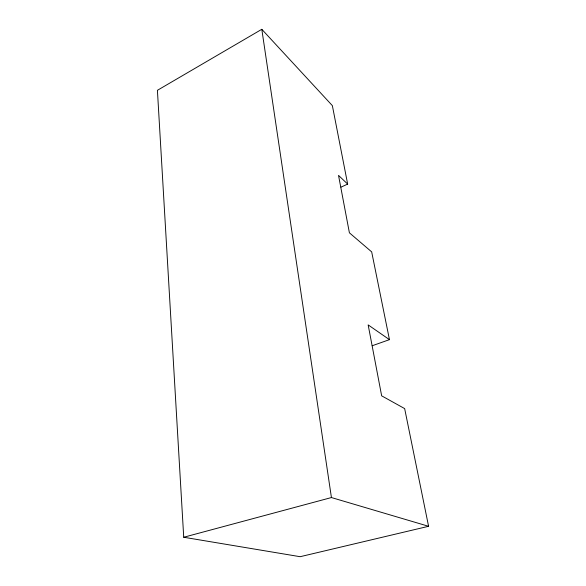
<?xml version="1.0" encoding="UTF-8"?>
<svg xmlns="http://www.w3.org/2000/svg" width="586" height="586" viewBox="0 0 586 586"><rect width="100%" height="100%" fill="white"/><g stroke="black" fill="none" stroke-linecap="round" stroke-linejoin="round"><path stroke-width="0.88" d="M341.015 187.139L347.659 184.092L332.365 105.641L261.803 29.3L157.414 90.31L183.726 537.252L300.142 556.7L428.586 526.294L404.655 408.596L381.654 395.828L368.155 324.9L389.456 339.646L372.198 345.755M183.726 537.252L331.427 497.551L428.586 526.294M347.659 184.092L338.518 175.375L349.403 232.81L371.678 251.885L389.456 339.646M261.803 29.3L331.427 497.551"/></g></svg>
